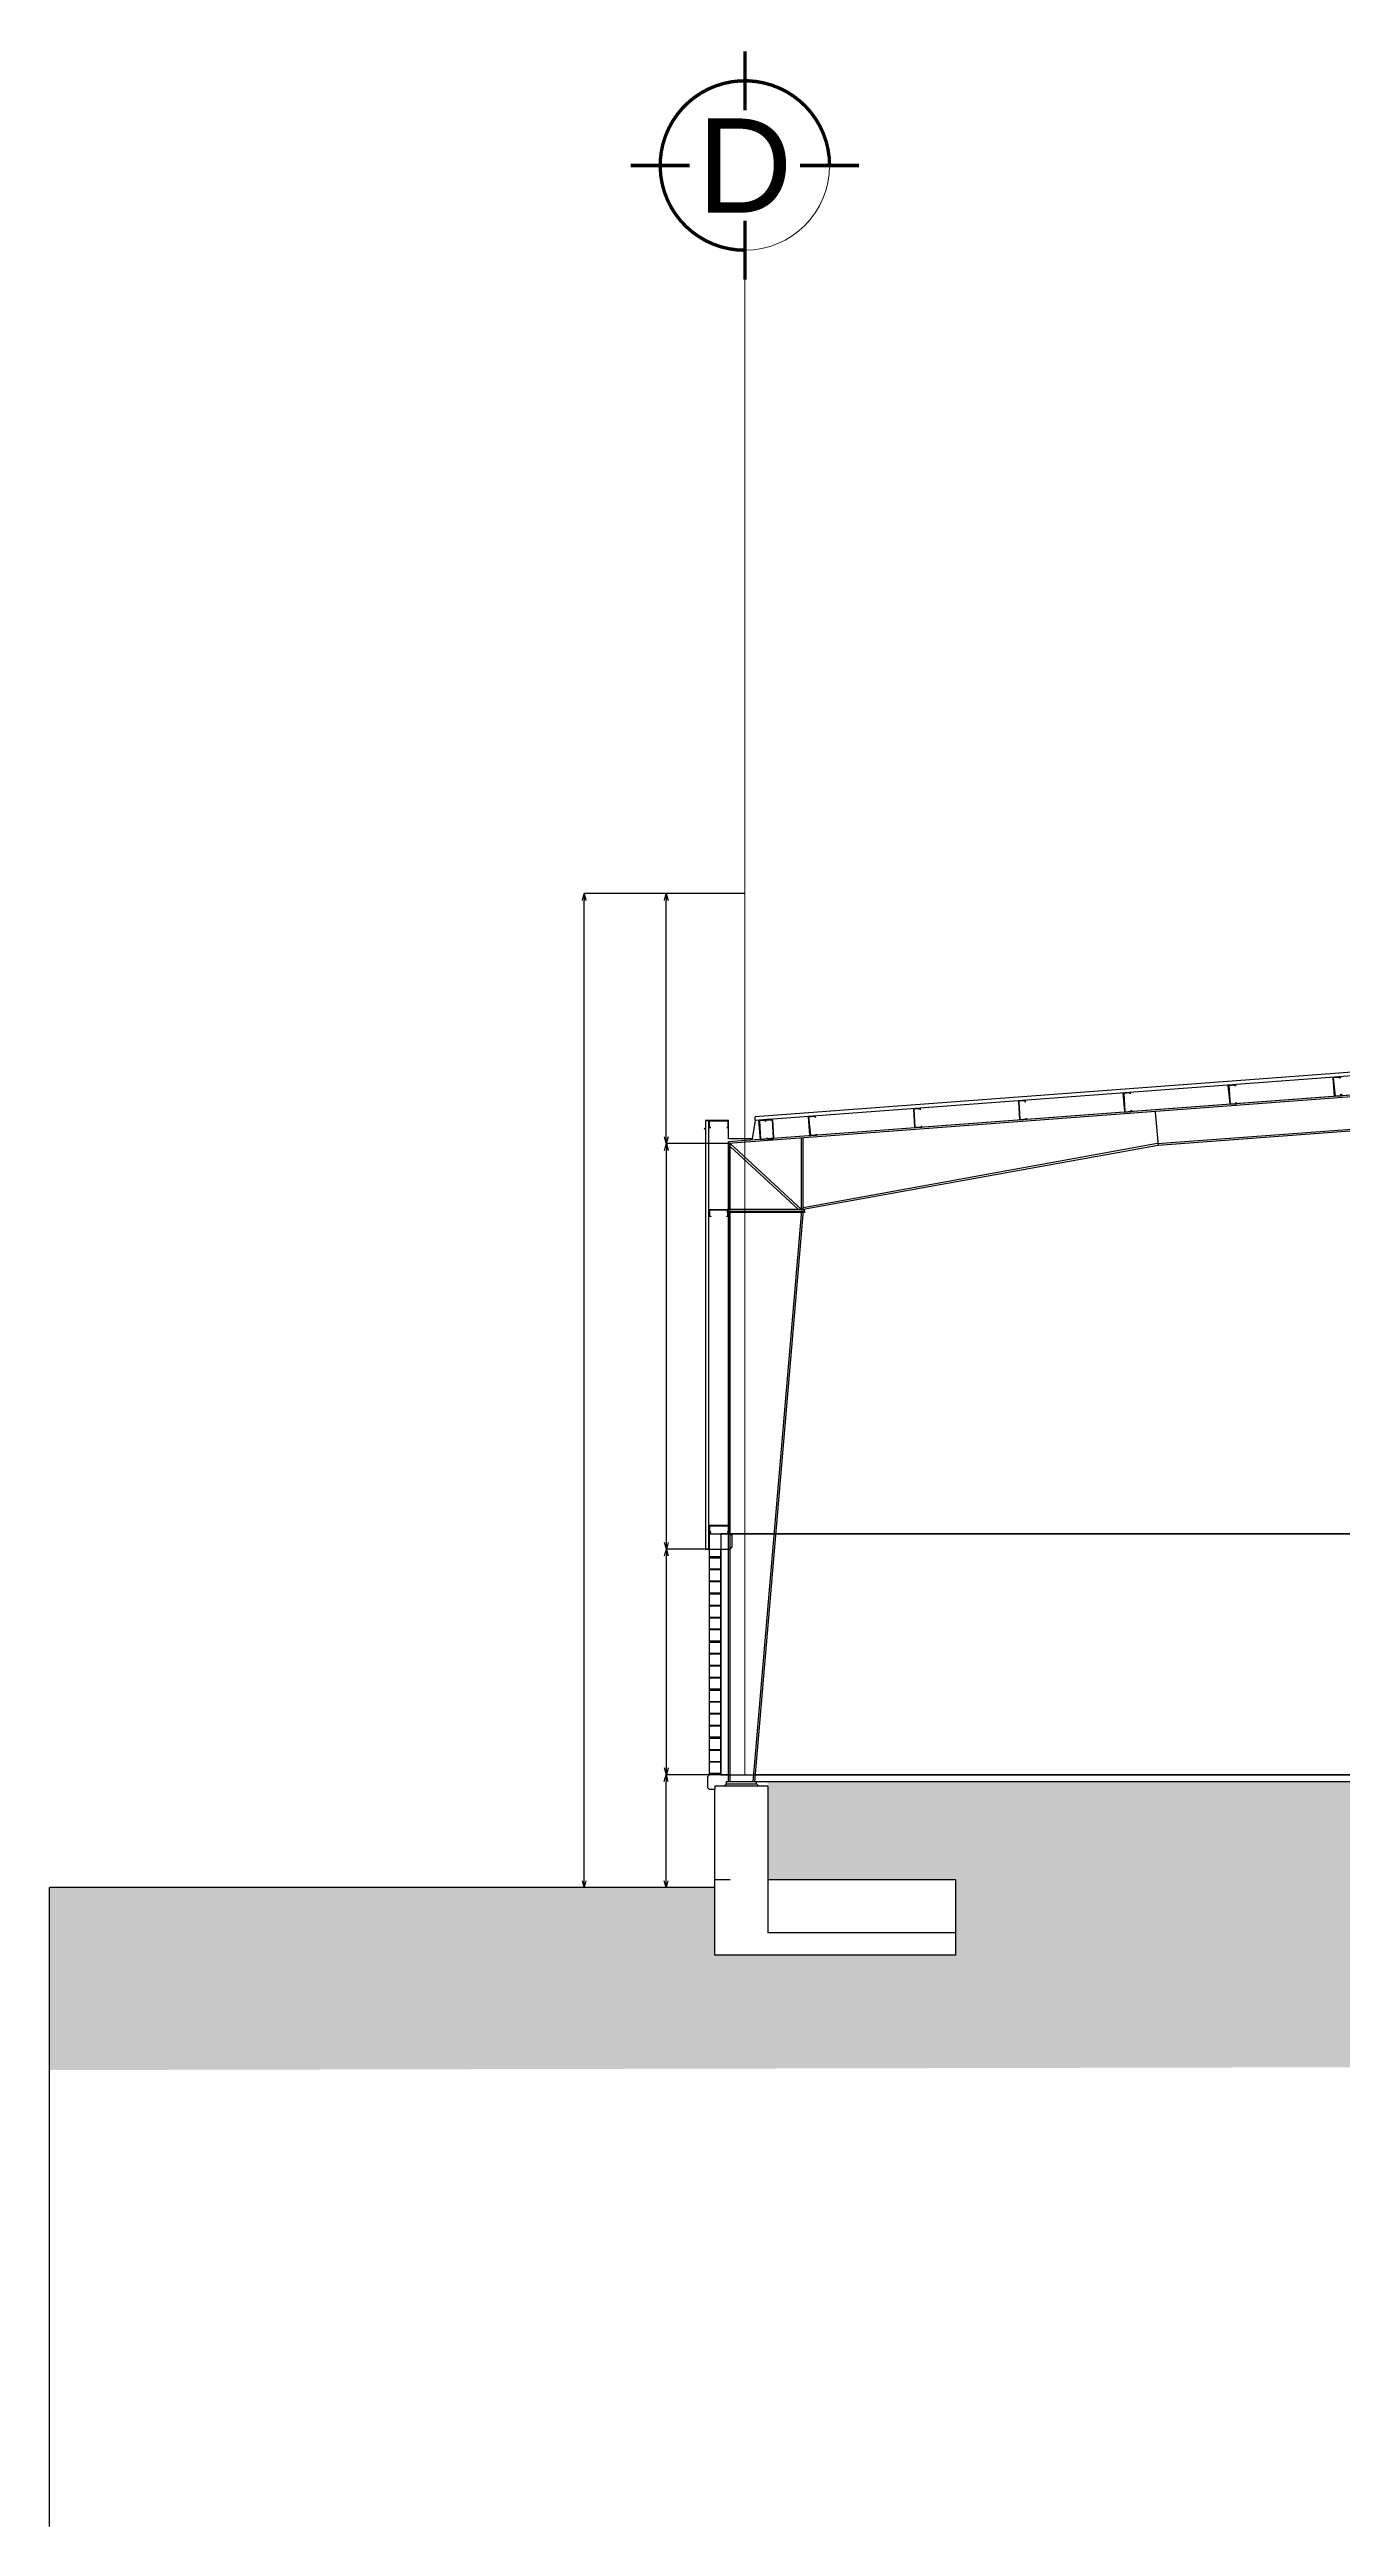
# Model space of a CAD drawing. Header units: metres. Extents: x -108 to 1267, y -15 to 572.
# Drawn here: x -107.88 to -90.67, y 33.39 to 66.35 of the extents above; entities that cross this region are included whole.
import ezdxf
from ezdxf.enums import TextEntityAlignment as Align

# ---------------------------------------------------------------- set-up
doc = ezdxf.new("R2010")
doc.units = ezdxf.units.M
doc.linetypes.add('CENTRO', pattern=[50.8, 31.75, -6.35, 6.35, -6.35])
doc.layers.get('Defpoints').update_dxf_attribs({"lineweight": 0})
for name, color, linetype in [('1- 09', 2, 'Continuous'), ('1- 1', 1, 'Continuous'), ('1- 2', 223, 'Continuous'), ('1- 3', 3, 'Continuous')]:
    doc.layers.add(name, color=color, linetype=linetype)
for name, color, linetype, lineweight in [('2', 223, 'Continuous', 5), ('3', 3, 'Continuous', 0), ('Ejes', 210, 'CENTRO', 0), ('hatch', 9, 'Continuous', 0), ('MARCO', 254, 'Continuous', 0)]:
    doc.layers.add(name, color=color, linetype=linetype, lineweight=lineweight)
doc.styles.add('ALA', font='arial.ttf')
doc.styles.get("Standard").update_dxf_attribs({"font": 'cour.ttf', "height": 0.1})
doc.dimstyles.new('ISO-25 (Metros)', dxfattribs={"dimscale": 0.001, "dimtxt": 0.2, "dimasz": 90, "dimexe": 1.25, "dimexo": 0.625, "dimtad": 1, "dimtoh": 1, "dimdsep": 46, "dimtxsty": 'Standard', "dimblk": 'OPEN30', "dimcen": 2.5, "dimclrd": 220, "dimclre": 220, "dimclrt": 220, "dimadec": 0, "dimazin": 0, "dimtfac": 1, "dimtmove": 1, "dimatfit": 3, "dimfxl": 1, "dimarcsym": 0})

# ---------------------------------------------------------------- blocks, each defined once
blk = doc.blocks.new('ejeh')
at = {"layer": 'Ejes', "const_width": 0.02}
for points in [[(0, 1.348), (0, 1)], [(-0.326, 0.674), (-0.674, 0.674)], [(0.326, 0.674), (0.674, 0.674)], [(0, 0), (0, 0.348)]]:
    blk.add_lwpolyline(points, dxfattribs=at)
blk.add_lwpolyline([(0, 0.174, -2.414214), (0.5, 0.674, 1)], format="xyb", dxfattribs=at)
at = {"layer": 'Ejes'}
blk.add_circle((0, 0.674), 0.5, dxfattribs=at)
blk.add_attdef('X', text='', height=0.556, dxfattribs=at).set_placement((0, 0.674), align=Align.MIDDLE_CENTER)
blk = doc.blocks.new('_Open30')
at = {"color": 0, "linetype": 'ByBlock', "lineweight": -2}
for p, q in [((-1, 0.27), (0, 0)), ((0, 0), (-1, -0.27)), ((0, 0), (-1, 0))]:
    blk.add_line(p, q, dxfattribs=at)
blk = doc.blocks.new('*D90')
at = {"color": 220, "lineweight": -2, "transparency": 16777216}
for p, q in [((-99.092, 46.396), (-99.666, 46.396)), ((-99.665, 43.485), (-99.665, 46.306)), ((-99.092, 43.395), (-99.666, 43.395))]:
    blk.add_line(p, q, dxfattribs=at)
at = {"layer": 'Defpoints', "color": 0, "transparency": 16777216}
for p in [(-99.665, 46.396), (-99.091, 46.396), (-99.091, 43.395)]:
    blk.add_point(p, dxfattribs=at)
at = {"color": 220, "lineweight": -2, "transparency": 16777216, "xscale": 0.09, "yscale": 0.09, "zscale": 0.09}
for p, rotation in [((-99.665, 46.396), 90), ((-99.665, 43.395), 270)]:
    blk.add_blockref('_Open30', p, dxfattribs=dict(at, rotation=rotation))
at = {"color": 220, "transparency": 16777216, "insert": (-99.665, 44.896), "char_height": 0.0002, "attachment_point": 5, "rotation": 90}
blk.add_mtext('3 m', dxfattribs=at)
blk = doc.blocks.new('*D91')
at = {"color": 220, "lineweight": -2, "transparency": 16777216}
for p, q in [((-98.839, 51.791), (-99.667, 51.791)), ((-99.666, 46.486), (-99.666, 51.701)), ((-99.147, 46.396), (-99.667, 46.396))]:
    blk.add_line(p, q, dxfattribs=at)
at = {"layer": 'Defpoints', "color": 0, "transparency": 16777216}
for p in [(-99.666, 51.791), (-98.839, 51.791), (-99.147, 46.396)]:
    blk.add_point(p, dxfattribs=at)
at = {"color": 220, "lineweight": -2, "transparency": 16777216, "xscale": 0.09, "yscale": 0.09, "zscale": 0.09}
for p, rotation in [((-99.666, 51.791), 90), ((-99.666, 46.396), 270)]:
    blk.add_blockref('_Open30', p, dxfattribs=dict(at, rotation=rotation))
at = {"color": 220, "transparency": 16777216, "insert": (-99.667, 49.094), "char_height": 0.0002, "attachment_point": 5, "rotation": 90}
blk.add_mtext('5.39 m', dxfattribs=at)
blk = doc.blocks.new('*D88')
at = {"color": 220, "lineweight": -2, "transparency": 16777216}
for p, q in [((-98.621, 55.117), (-99.669, 55.117)), ((-99.667, 51.881), (-99.667, 55.027)), ((-99.667, 51.791), (-99.666, 51.791))]:
    blk.add_line(p, q, dxfattribs=at)
at = {"layer": 'Defpoints', "color": 0, "transparency": 16777216}
for p in [(-99.667, 55.117), (-98.621, 55.117), (-99.667, 51.791)]:
    blk.add_point(p, dxfattribs=at)
at = {"color": 220, "lineweight": -2, "transparency": 16777216, "xscale": 0.09, "yscale": 0.09, "zscale": 0.09}
for p, rotation in [((-99.667, 55.117), 90), ((-99.667, 51.791), 270)]:
    blk.add_blockref('_Open30', p, dxfattribs=dict(at, rotation=rotation))
at = {"color": 220, "transparency": 16777216, "insert": (-99.668, 53.454), "char_height": 0.0002, "attachment_point": 5, "rotation": 90}
blk.add_mtext('3.33 m', dxfattribs=at)
blk = doc.blocks.new('*D89')
at = {"color": 220, "lineweight": -2, "transparency": 16777216}
for p, q in [((-99.668, 55.117), (-100.761, 55.117)), ((-100.76, 41.985), (-100.76, 55.027)), ((-99.667, 41.895), (-100.761, 41.895))]:
    blk.add_line(p, q, dxfattribs=at)
at = {"layer": 'Defpoints', "color": 0, "transparency": 16777216}
for p in [(-100.76, 55.117), (-99.667, 55.117), (-99.666, 41.895)]:
    blk.add_point(p, dxfattribs=at)
at = {"color": 220, "lineweight": -2, "transparency": 16777216, "xscale": 0.09, "yscale": 0.09, "zscale": 0.09}
for p, rotation in [((-100.76, 55.117), 90), ((-100.76, 41.895), 270)]:
    blk.add_blockref('_Open30', p, dxfattribs=dict(at, rotation=rotation))
at = {"color": 220, "transparency": 16777216, "insert": (-100.761, 48.506), "char_height": 0.0002, "attachment_point": 5, "rotation": 90}
blk.add_mtext('13.22 m', dxfattribs=at)
blk = doc.blocks.new('*D92')
at = {"color": 220, "lineweight": -2, "transparency": 16777216}
for p, q in [((-99.092, 43.395), (-99.671, 43.395)), ((-99.669, 41.985), (-99.669, 43.305)), ((-99.667, 41.895), (-99.671, 41.895))]:
    blk.add_line(p, q, dxfattribs=at)
at = {"layer": 'Defpoints', "color": 0, "transparency": 16777216}
for p in [(-99.669, 43.395), (-99.091, 43.395), (-99.666, 41.895)]:
    blk.add_point(p, dxfattribs=at)
at = {"color": 220, "lineweight": -2, "transparency": 16777216, "xscale": 0.09, "yscale": 0.09, "zscale": 0.09}
for p, rotation in [((-99.669, 43.395), 90), ((-99.669, 41.895), 270)]:
    blk.add_blockref('_Open30', p, dxfattribs=dict(at, rotation=rotation))
at = {"color": 220, "transparency": 16777216, "insert": (-99.67, 42.645), "char_height": 0.0002, "attachment_point": 5, "rotation": 90}
blk.add_mtext('1.5 m', dxfattribs=at)

msp = doc.modelspace()

# ---------------------------------------------------------------- hatches: boundary and pattern name
at = {"transparency": 33554687}
h = msp.add_hatch(dxfattribs=at)
h.set_pattern_fill('AR-CONC', color=32, scale=0.005, angle=45)
h.set_pattern_definition([(95, (-958.60415, -757.5745), (0.70047325, 0.5877669), [0.09525, -1.04775]), (40, (-958.6042, -757.5745), (-0.8000923, 0.55088364), [0.0762, -0.8382029]), (145.451445, (-958.5458, -757.5255), (-0.099619, 1.1386505), [0.08095004, -0.8904512]), (91.1842, (-958.7838, -757.3949), (1.1070512, 0.8097671), [0.142875, -1.571625]), (141.63556, (-958.6915, -757.3274), (-0.0354331, 1.7141338), [0.1214251, -1.335678]), (36.18415, (-958.7838, -757.3949), (-0.0354331, 1.7141338), [0.1142998, -1.2572987]), (66, (-958.64905, -757.35), (0.8975999, 0.17447575), [0.09525, -1.04775]), (11, (-958.6491, -757.35), (-0.4326996, 0.869706), [0.0762, -0.8382]), (116.451445, (-958.57425, -757.33546), (0.46490026, 1.0441817), [0.08095004, -0.8904497]), (82.5, (-958.60415, -757.5745), (-0.288027345, 0.30986707), [0, -0.82804, 0, -0.8509, 0, -0.841375]), (52.5, (-958.60415, -757.5745), (-0.11794864, 0.590435), [0, -0.48514, 0, -0.80899, 0, -0.320675]), (12.5, (-958.8044, -757.77476), (0.499639315, 0.45913098), [0, -0.3175, 0, -0.9906, 0, -1.31445]), (2.5, (-958.8942, -757.86456), (0.43381952, 0.61361196), [0, -0.41275, 0, -0.65786, 0, -0.93345])])
edge = h.paths.add_edge_path()
edge.add_spline(control_points=[(-41.706, 43.276), (-41.706, 43.276), (-41.658, 43.174), (-41.658, 43.174), (-41.658, 43.174), (-41.635, 43.087), (-41.635, 43.087)], knot_values=[10.00002, 10.00002, 10.00002, 10.00002, 11.00002, 11.00002, 11.00002, 12, 12, 12, 12], degree=3, periodic=0)
edge.add_line((-41.616, 43.082), (-41.634, 43.064))
edge.add_spline(control_points=[(-41.635, 43.087), (-41.618, 43.018), (-41.631, 42.907), (-41.656, 42.781)], knot_values=[9.647402, 9.647402, 9.647402, 9.647402, 10, 10, 10, 10], degree=3, periodic=0)
edge.add_spline(control_points=[(-41.656, 42.781), (-41.703, 42.549), (-41.794, 42.267), (-41.824, 42.099)], knot_values=[9, 9, 9, 9, 9.647402, 9.647402, 9.647402, 9.647402], degree=3, periodic=0)
edge.add_spline(control_points=[(-41.824, 42.099), (-41.824, 42.099), (-41.824, 42.093), (-41.824, 42.084)], knot_values=[8.647116, 8.647116, 8.647116, 8.647116, 9, 9, 9, 9], degree=3, periodic=0)
edge.add_spline(control_points=[(-41.824, 42.044), (-41.824, 42.044), (-41.816, 42.02), (-41.816, 42.02)], knot_values=[7.00001, 7.00001, 7.00001, 7.00001, 7.99999, 7.99999, 7.99999, 7.99999], degree=3, periodic=0)
edge.add_spline(control_points=[(-41.816, 42.02), (-41.804, 41.925), (-41.813, 41.827), (-41.872, 41.744)], knot_values=[6, 6, 6, 6, 7, 7, 7, 7], degree=3, periodic=0)
edge.add_line((-41.818, 41.821), (-41.855, 41.784))
edge.add_spline(control_points=[(-41.816, 42.02), (-41.804, 41.925), (-41.813, 41.827), (-41.872, 41.744)], knot_values=[6, 6, 6, 6, 7, 7, 7, 7], degree=3, periodic=0)
edge.add_spline(control_points=[(-41.872, 41.744), (-41.872, 41.744), (-41.895, 41.705), (-41.895, 41.705), (-41.895, 41.705), (-41.895, 41.705), (-41.895, 41.705)], knot_values=[4.99999, 4.99999, 4.99999, 4.99999, 5.99999, 5.99999, 5.99999, 6, 6, 6, 6], degree=3, periodic=0)
edge.add_spline(control_points=[(-41.895, 41.705), (-41.895, 41.705), (-41.911, 41.665), (-41.911, 41.665)], knot_values=[4.00001, 4.00001, 4.00001, 4.00001, 4.99999, 4.99999, 4.99999, 4.99999], degree=3, periodic=0)
edge.add_spline(control_points=[(-41.911, 41.665), (-42.002, 41.522), (-41.979, 41.433), (-42.037, 41.286)], knot_values=[3, 3, 3, 3, 4, 4, 4, 4], degree=3, periodic=0)
edge.add_line((-42.013, 41.358), (-42.018, 41.353))
edge.add_spline(control_points=[(-41.911, 41.665), (-42.002, 41.522), (-41.979, 41.433), (-42.037, 41.286)], knot_values=[3, 3, 3, 3, 4, 4, 4, 4], degree=3, periodic=0)
edge.add_spline(control_points=[(-42.061, 41.207), (-42.061, 41.207), (-42.101, 41.104), (-42.101, 41.104)], knot_values=[1.00001, 1.00001, 1.00001, 1.00001, 1.99999, 1.99999, 1.99999, 1.99999], degree=3, periodic=0)
edge.add_spline(control_points=[(-42.101, 41.104), (-42.101, 41.104), (-42.156, 40.978), (-42.156, 40.978)], knot_values=[0.00001, 0.00001, 0.00001, 0.00001, 0.99999, 0.99999, 0.99999, 0.99999], degree=3, periodic=0)
edge.add_line((-42.18, 40.923), (-45.331, 40.923))
edge.add_line((-45.331, 40.923), (-45.331, 40.996))
edge.add_spline(control_points=[(-45.379, 41.104), (-45.379, 41.104), (-45.323, 40.978), (-45.323, 40.978)], knot_values=[0, 0, 0, 0, 0.99999, 0.99999, 0.99999, 0.99999], degree=3, periodic=0)
edge.add_spline(control_points=[(-45.442, 41.286), (-45.442, 41.286), (-45.418, 41.207), (-45.418, 41.207), (-45.418, 41.207), (-45.418, 41.207), (-45.418, 41.207)], knot_values=[1.99999, 1.99999, 1.99999, 1.99999, 2.99999, 2.99999, 2.99999, 3, 3, 3, 3], degree=3, periodic=0)
edge.add_spline(control_points=[(-45.442, 41.286), (-45.497, 41.415), (-45.479, 41.483), (-45.517, 41.574)], knot_values=[3, 3, 3, 3, 3.769896, 3.769896, 3.769896, 3.769896], degree=3, periodic=0)
edge.add_spline(control_points=[(-45.517, 41.574), (-45.528, 41.602), (-45.544, 41.631), (-45.568, 41.665)], knot_values=[3.769896, 3.769896, 3.769896, 3.769896, 4, 4, 4, 4], degree=3, periodic=0)
edge.add_line((-45.615, 41.737), (-45.608, 41.744))
edge.add_spline(control_points=[(-45.608, 41.744), (-45.662, 41.834), (-45.686, 41.919), (-45.655, 42.021)], knot_values=[6.000083, 6.000083, 6.000083, 6.000083, 7, 7, 7, 7], degree=3, periodic=0)
edge.add_line((-45.684, 41.928), (-45.659, 41.954))
edge.add_spline(control_points=[(-45.608, 41.744), (-45.662, 41.834), (-45.686, 41.919), (-45.655, 42.021)], knot_values=[6.000083, 6.000083, 6.000083, 6.000083, 7, 7, 7, 7], degree=3, periodic=0)
edge.add_spline(control_points=[(-45.655, 42.021), (-45.655, 42.021), (-45.655, 42.099), (-45.655, 42.099)], knot_values=[7.00001, 7.00001, 7.00001, 7.00001, 8, 8, 8, 8], degree=3, periodic=0)
edge.add_spline(control_points=[(-45.655, 42.099), (-45.66, 42.131), (-45.668, 42.167), (-45.677, 42.204)], knot_values=[8, 8, 8, 8, 8.118448, 8.118448, 8.118448, 8.118448], degree=3, periodic=0)
edge.add_spline(control_points=[(-45.677, 42.204), (-45.692, 42.27), (-45.711, 42.343), (-45.731, 42.418)], knot_values=[8.118448, 8.118448, 8.118448, 8.118448, 8.322749, 8.322749, 8.322749, 8.322749], degree=3, periodic=0)
edge.add_spline(control_points=[(-45.731, 42.418), (-45.77, 42.561), (-45.811, 42.714), (-45.834, 42.844)], knot_values=[8.322749, 8.322749, 8.322749, 8.322749, 8.708973, 8.708973, 8.708973, 8.708973], degree=3, periodic=0)
edge.add_spline(control_points=[(-45.845, 43.087), (-45.858, 43.028), (-45.852, 42.943), (-45.834, 42.844)], knot_values=[8.708973, 8.708973, 8.708973, 8.708973, 9, 9, 9, 9], degree=3, periodic=0)
edge.add_spline(control_points=[(-45.774, 43.276), (-45.774, 43.276), (-45.821, 43.174), (-45.821, 43.174), (-45.821, 43.174), (-45.845, 43.087), (-45.845, 43.087)], knot_values=[9.00002, 9.00002, 9.00002, 9.00002, 10.00002, 10.00002, 10.00002, 11, 11, 11, 11], degree=3, periodic=0)
edge.add_line((-45.763, 43.3), (-98.317, 43.3))
edge.add_line((-98.317, 43.3), (-98.317, 41.997))
edge.add_line((-98.317, 41.997), (-95.813, 41.997))
edge.add_line((-95.813, 41.997), (-95.813, 40.994))
edge.add_line((-95.813, 40.994), (-99.02, 40.994))
edge.add_line((-99.02, 40.994), (-99.02, 41.895))
edge.add_line((-99.02, 41.895), (-107.876, 41.895))
edge.add_line((-107.876, 41.895), (-107.876, 39.466))
edge.add_line((-107.876, 39.466), (-3.399, 39.695))
edge.add_line((-3.399, 39.695), (-3.399, 41.795))
edge.add_line((-3.399, 41.795), (-8.475, 41.795))
edge.add_line((-8.475, 41.795), (-8.475, 41.495))
edge.add_line((-8.475, 41.495), (-8.475, 41.195))
edge.add_line((-8.475, 41.195), (-8.475, 40.945))
edge.add_line((-8.475, 40.945), (-18.475, 40.945))
edge.add_line((-18.475, 40.945), (-18.475, 41.495))
edge.add_line((-18.475, 41.495), (-18.475, 41.895))
edge.add_line((-18.475, 41.895), (-18.475, 42.295))
edge.add_line((-18.475, 42.295), (-18.475, 43.3))
edge.add_line((-18.475, 43.3), (-19.178, 43.3))
edge.add_line((-19.178, 43.3), (-41.666, 43.3))
edge.add_line((-41.666, 43.3), (-41.701, 43.266))
edge = h.paths.add_edge_path(flags=16)
edge.add_spline(control_points=[(-71.832, 42.02), (-71.818, 41.879), (-71.812, 41.88), (-71.887, 41.744)], knot_values=[6, 6, 6, 6, 7, 7, 7, 7], degree=3, periodic=0)
edge.add_line((-71.868, 41.787), (-71.824, 41.831))
edge = h.paths.add_edge_path(flags=16)
edge.add_spline(control_points=[(-75.395, 41.104), (-75.395, 41.104), (-75.339, 40.978), (-75.339, 40.978)], knot_values=[0, 0, 0, 0, 0.99999, 0.99999, 0.99999, 0.99999], degree=3, periodic=0)
edge.add_line((-75.339, 40.978), (-75.347, 40.978))
edge.add_line((-75.347, 40.978), (-75.347, 40.962))
edge.add_line((-75.347, 40.962), (-75.339, 40.962))
edge.add_line((-75.339, 40.962), (-75.334, 40.967))
h.paths.add_polyline_path([(-75.008, 40.994), (-75.008, 41.033), (-75.047, 40.994)], flags=17)
h.paths.add_polyline_path([(-73.404, 43.245), (-74.06, 43.245), (-74.06, 43.245), (-74.107, 43.199), (-74.107, 41.294), (-74.747, 41.294), (-74.107, 41.934), (-74.107, 43.261), (-74.123, 43.245), (-74.06, 43.245), (-74.028, 43.276), (-74.028, 43.3), (-73.475, 43.3), (-73.36, 43.21), (-73.404, 43.166)], flags=16)

# ---------------------------------------------------------------- linework, layer by layer
at = {"color": 251, "true_color": 0x636466, "transparency": 33554687}
for p in [(-107.876, 33.395), (-99.02, 41.895)]:
    msp.add_line(p, (-107.876, 41.895), dxfattribs=at)
at = {"layer": '1- 09', "lineweight": 25, "transparency": 33554687}
for points in [[(-93.128, 51.791), (-78.696, 52.858)], [(-78.696, 52.842), (-93.12, 51.768)], [(-93.159, 52.21), (-93.12, 51.768)], [(-98.815, 51.791), (-97.867, 50.915)], [(-98.815, 51.752), (-97.906, 50.915)], [(-97.867, 50.915), (-97.867, 51.863)], [(-97.843, 50.915), (-97.843, 51.863)], [(-93.128, 51.791), (-97.843, 50.938)], [(-93.12, 51.768), (-97.843, 50.915)], [(-97.827, 50.891), (-97.827, 50.915), (-98.854, 50.915), (-98.854, 50.891), (-97.827, 50.891)], [(-97.827, 50.891), (-97.827, 50.875), (-98.854, 50.875), (-98.854, 50.891), (-97.827, 50.891)], [(-97.867, 50.899), (-98.515, 43.3)], [(-97.843, 50.899), (-98.491, 43.3)], [(-97.827, 50.915), (-97.827, 50.915)], [(-97.827, 50.875), (-97.827, 50.875)]]:
    msp.add_lwpolyline(points, dxfattribs=at)
at = {"layer": '1- 1', "lineweight": 25, "transparency": 33554687}
for points in [[(-58.744, 55.117), (-98.483, 52.147)], [(-58.744, 55.069), (-98.483, 52.099), (-98.483, 52.147)], [(-58.744, 54.817), (-98.839, 51.815)], [(-58.744, 54.793), (-98.839, 51.791)], [(-99.147, 52.099), (-99.147, 46.396), (-99.099, 46.396)], [(-99.147, 52.099), (-99.099, 52.099)], [(-99.099, 46.396), (-99.099, 52.099)], [(-98.839, 50.915), (-98.839, 51.815)], [(-98.815, 50.915), (-98.815, 51.791)], [(-98.838, 43.3), (-98.838, 50.899)], [(-98.815, 43.3), (-98.815, 50.899)], [(-98.854, 46.618), (-98.846, 46.618), (-98.838, 46.626), (-98.838, 46.705), (-98.846, 46.712), (-99.091, 46.712), (-99.091, 46.618), (-99.075, 46.618), (-99.075, 46.626), (-99.091, 46.626), (-99.091, 46.705), (-98.846, 46.705)], [(-99.091, 43.395), (-99.091, 46.602)], [(-99.091, 46.602), (-98.815, 46.602), (-98.791, 46.578)], [(-98.846, 46.626), (-98.854, 46.626), (-98.854, 46.618)], [(-98.838, 46.705), (-98.838, 46.626)], [(-98.791, 46.428), (-98.791, 46.578)], [(-99.091, 46.396), (-98.815, 46.396), (-98.791, 46.428)], [(-98.941, 46.294), (-99.091, 46.294)], [(-98.941, 46.278), (-99.091, 46.278)], [(-98.941, 43.395), (-98.941, 46.396)], [(-98.941, 46.128), (-99.091, 46.128)], [(-98.941, 46.12), (-99.091, 46.12)], [(-98.941, 45.97), (-99.091, 45.97)], [(-98.941, 45.962), (-99.091, 45.962)], [(-98.941, 45.812), (-99.091, 45.812)], [(-98.941, 45.796), (-99.091, 45.796)], [(-98.941, 45.646), (-99.091, 45.646)], [(-98.941, 45.638), (-99.091, 45.638)], [(-98.941, 45.488), (-99.091, 45.488)], [(-98.941, 45.48), (-99.091, 45.48)], [(-98.941, 45.33), (-99.091, 45.33)], [(-98.941, 45.322), (-99.091, 45.322)], [(-98.941, 45.172), (-99.091, 45.172)], [(-98.941, 45.156), (-99.091, 45.156)], [(-98.941, 45.006), (-99.091, 45.006)], [(-98.941, 44.998), (-99.091, 44.998)], [(-98.941, 44.848), (-99.091, 44.848)], [(-98.941, 44.84), (-99.091, 44.84)], [(-98.941, 44.69), (-99.091, 44.69)], [(-98.941, 44.682), (-99.091, 44.682)], [(-98.941, 44.532), (-99.091, 44.532)], [(-98.941, 44.517), (-99.091, 44.517)], [(-98.941, 44.366), (-99.091, 44.366)], [(-98.941, 44.359), (-99.091, 44.359)], [(-98.941, 44.208), (-99.091, 44.208)], [(-98.941, 44.201), (-99.091, 44.201)], [(-98.941, 44.051), (-99.091, 44.051)], [(-98.941, 44.043), (-99.091, 44.043)], [(-98.941, 43.893), (-99.091, 43.893)], [(-98.941, 43.877), (-99.091, 43.877)], [(-98.941, 43.727), (-99.091, 43.727)], [(-98.941, 43.719), (-99.091, 43.719)], [(-98.941, 43.569), (-99.091, 43.569)], [(-98.941, 43.561), (-99.091, 43.561)], [(-99.115, 43.371), (-99.091, 43.395)], [(-98.941, 43.411), (-99.091, 43.411)], [(-98.815, 43.395), (-99.091, 43.395)]]:
    msp.add_lwpolyline(points, dxfattribs=at)
at = {"layer": '1- 2', "lineweight": 25, "transparency": 33554687}
for points in [[(-93.562, 52.21), (-93.562, 52.218), (-93.586, 52.463)], [(-93.578, 52.463), (-93.586, 52.463)], [(-93.578, 52.463), (-93.499, 52.471)], [(-93.499, 52.471), (-93.578, 52.463), (-93.562, 52.218)], [(-93.491, 52.463), (-93.491, 52.471), (-93.499, 52.471)], [(-93.491, 52.463), (-93.491, 52.455), (-93.499, 52.463)], [(-92.188, 52.566), (-92.188, 52.573)], [(-92.164, 52.313), (-92.164, 52.321), (-92.188, 52.566), (-92.18, 52.566)], [(-92.18, 52.566), (-92.101, 52.573), (-92.093, 52.573)], [(-92.093, 52.573), (-92.093, 52.558), (-92.101, 52.558), (-92.101, 52.573), (-92.18, 52.566), (-92.164, 52.321), (-92.085, 52.321)], [(-92.101, 52.573), (-92.101, 52.581)], [(-90.774, 52.423), (-90.79, 52.668), (-90.782, 52.676)], [(-90.79, 52.668), (-90.79, 52.676)], [(-90.79, 52.668), (-90.766, 52.423), (-90.687, 52.431), (-90.687, 52.447), (-90.679, 52.447)], [(-90.782, 52.676), (-90.703, 52.676), (-90.695, 52.66), (-90.703, 52.66), (-90.703, 52.676), (-90.782, 52.668)], [(-90.687, 52.423), (-90.774, 52.423)], [(-90.766, 52.423), (-90.766, 52.431)], [(-90.679, 52.447), (-90.679, 52.431), (-90.687, 52.423)], [(-90.679, 52.431), (-90.679, 52.439)], [(-98.862, 52.005), (-98.838, 52.005), (-98.838, 52.084), (-98.846, 52.092), (-99.091, 52.092), (-99.099, 52.084), (-99.099, 52.005), (-99.075, 52.005), (-99.091, 52.005), (-99.091, 52.084)], [(-99.091, 52.092), (-98.846, 52.092)], [(-98.846, 52.084), (-98.846, 52.005), (-98.862, 52.005)], [(-98.428, 52.099), (-98.436, 52.092)], [(-98.333, 51.855), (-98.412, 51.847), (-98.436, 52.092)], [(-98.428, 52.099), (-98.349, 52.107), (-98.341, 52.099)], [(-98.341, 52.099), (-98.341, 52.084), (-98.349, 52.099), (-98.428, 52.099)], [(-98.428, 52.092), (-98.412, 51.847), (-98.333, 51.855)], [(-98.349, 52.107), (-98.349, 52.115)], [(-98.325, 51.87), (-98.325, 51.855), (-98.238, 51.855), (-98.238, 51.862), (-98.254, 52.107), (-98.262, 52.115), (-98.341, 52.107), (-98.341, 52.084), (-98.341, 52.099)], [(-98.341, 52.107), (-98.262, 52.107)], [(-98.254, 52.107), (-98.238, 51.862), (-98.317, 51.855)], [(-97.772, 52.147), (-97.749, 51.902), (-97.67, 51.902)], [(-96.358, 52.005), (-96.374, 52.25), (-96.374, 52.257)], [(-96.374, 52.25), (-96.374, 52.257), (-96.295, 52.257)], [(-96.295, 52.257), (-96.374, 52.25), (-96.358, 52.005)], [(-96.287, 52.257), (-96.295, 52.257)], [(-94.976, 52.36), (-94.897, 52.368)], [(-94.976, 52.36), (-94.976, 52.352)], [(-94.897, 52.36), (-94.976, 52.36)], [(-94.96, 52.107), (-94.976, 52.352)], [(-94.976, 52.352), (-94.96, 52.107)], [(-94.96, 52.107), (-94.952, 52.107)], [(-94.873, 52.131), (-94.873, 52.115), (-94.952, 52.107)], [(-94.952, 52.107), (-94.873, 52.115), (-94.873, 52.131)], [(-94.889, 52.36), (-94.889, 52.368), (-94.897, 52.368)], [(-93.475, 52.234), (-93.475, 52.218), (-93.562, 52.21), (-93.562, 52.218)], [(-93.562, 52.21), (-93.475, 52.218)], [(-93.483, 52.218), (-93.483, 52.226)], [(-93.475, 52.218), (-93.475, 52.234)], [(-92.085, 52.321), (-92.164, 52.313), (-92.164, 52.321)], [(-92.085, 52.329), (-92.085, 52.336)], [(-92.085, 52.321), (-92.077, 52.321), (-92.077, 52.329)], [(-92.077, 52.336), (-92.077, 52.329)], [(-92.077, 52.329), (-92.077, 52.336)], [(-98.325, 51.855), (-98.325, 51.87)], [(-98.325, 51.855), (-98.325, 51.862)], [(-97.756, 51.902), (-97.756, 51.894), (-97.749, 51.894)], [(-97.67, 51.902), (-97.749, 51.894)], [(-97.67, 51.918), (-97.662, 51.91)], [(-97.67, 51.91), (-97.67, 51.918)], [(-97.67, 51.902), (-97.662, 51.91)], [(-96.358, 52.005), (-96.35, 52.005)], [(-96.35, 52.005), (-96.271, 52.013), (-96.271, 52.028)], [(-96.271, 52.005), (-96.35, 52.005)], [(-96.271, 52.028), (-96.271, 52.005)], [(-96.271, 52.013), (-96.271, 52.02)], [(-99.091, 50.915), (-99.091, 50.907), (-99.099, 50.907)], [(-99.099, 50.828), (-99.099, 50.907)], [(-99.099, 50.828), (-99.091, 50.828), (-99.091, 50.82)], [(-99.091, 50.915), (-98.846, 50.915)], [(-98.846, 50.82), (-98.862, 50.82), (-98.862, 50.828), (-98.846, 50.828), (-98.846, 50.907), (-99.091, 50.907), (-99.091, 50.828), (-99.075, 50.828), (-99.075, 50.82)], [(-99.075, 50.82), (-99.091, 50.82)], [(-98.839, 50.907), (-98.846, 50.907), (-98.846, 50.915)], [(-98.846, 50.82), (-98.846, 50.828), (-98.839, 50.828)], [(-98.839, 50.907), (-98.839, 50.828)], [(-72.346, 43.395), (-98.483, 43.395)], [(-19.028, 43.3), (-98.483, 43.3)]]:
    msp.add_lwpolyline(points, dxfattribs=at)
for points, knots in [([(-97.756, 51.902), (-97.756, 51.902), (-97.772, 52.147), (-97.772, 52.147), (-97.772, 52.147), (-97.685, 52.155), (-97.685, 52.155), (-97.685, 52.155), (-97.685, 52.139), (-97.685, 52.139), (-97.685, 52.139), (-97.685, 52.155), (-97.685, 52.155), (-97.685, 52.155), (-97.764, 52.147), (-97.764, 52.147)], [0, 0, 0, 0, 1, 1, 1, 2, 2, 2, 3, 3, 3, 4, 4, 4, 5, 5, 5, 5]), ([(-96.287, 52.257), (-96.287, 52.257), (-96.287, 52.242), (-96.287, 52.242), (-96.287, 52.242), (-96.287, 52.257), (-96.287, 52.257)], [0, 0, 0, 0, 1, 1, 1, 2, 2, 2, 2]), ([(-94.889, 52.36), (-94.889, 52.36), (-94.889, 52.344), (-94.889, 52.344), (-94.889, 52.344), (-94.889, 52.36), (-94.889, 52.36)], [0, 0, 0, 0, 1, 1, 1, 2, 2, 2, 2]), ([(-98.325, 51.855), (-98.325, 51.855), (-98.325, 51.87), (-98.325, 51.87), (-98.325, 51.87), (-98.325, 51.855), (-98.325, 51.855), (-98.325, 51.855), (-98.333, 51.855), (-98.333, 51.855)], [0, 0, 0, 0, 1, 1, 1, 2, 2, 2, 3, 3, 3, 3])]:
    msp.add_open_spline(points, degree=3, knots=knots, dxfattribs=at)
at = {"layer": '1- 3', "lineweight": 25, "transparency": 33554687}
msp.add_lwpolyline([(-98.278, 52.115), (-98.483, 52.099), (-98.523, 51.855), (-98.838, 51.855), (-98.838, 52.099), (-99.147, 52.099), (-99.147, 51.997), (-99.162, 51.981)], dxfattribs=at)
at = {"layer": '2', "lineweight": 25, "transparency": 33554687}
for points in [[(-99.115, 43.221), (-99.115, 43.371)], [(-99.091, 43.197), (-99.115, 43.221)], [(-99.02, 43.197), (-99.091, 43.197)], [(-98.87, 43.276), (-98.894, 43.245)], [(-98.467, 43.276), (-98.467, 43.3), (-98.87, 43.3), (-98.87, 43.276), (-98.467, 43.276)], [(-98.467, 43.3), (-98.467, 43.3)], [(-98.467, 43.276), (-98.436, 43.245)]]:
    msp.add_lwpolyline(points, dxfattribs=at)
at = {"layer": '3', "lineweight": 25, "transparency": 33554687}
for points in [[(-98.815, 43.245), (-99.02, 43.245), (-99.02, 43.197)], [(-99.02, 40.994), (-99.02, 43.197)], [(-98.317, 43.245), (-98.815, 43.245)], [(-98.317, 43.245), (-98.317, 41.294)], [(-98.815, 41.997), (-99.02, 41.997)], [(-95.813, 41.997), (-98.317, 41.997)], [(-95.813, 40.994), (-95.813, 41.997)], [(-95.813, 41.294), (-98.317, 41.294)], [(-95.813, 40.994), (-99.02, 40.994)]]:
    msp.add_lwpolyline(points, dxfattribs=at)
at = {"layer": 'Ejes', "transparency": 33554687}
msp.add_line((-98.621, 63.283), (-98.621, 43.402), dxfattribs=at)
at = {"layer": 'hatch', "lineweight": 25, "transparency": 33554687}
for points in [[(-74.004, 46.602), (-73.996, 53.679), (-98.838, 51.815), (-98.838, 46.602), (-74.004, 46.602)], [(-98.941, 46.602), (-98.941, 43.395), (-74.004, 43.395), (-74.004, 46.602), (-98.941, 46.602)], [(-98.815, 46.602), (-74.004, 46.602)]]:
    msp.add_lwpolyline(points, dxfattribs=at)

# ---------------------------------------------------------------- block references
at = {"layer": 'MARCO', "transparency": 33554687}
ref = msp.add_blockref('ejeh', (-98.621, 63.283), dxfattribs=dict(at, xscale=2.254873559710263, yscale=2.254873559710263, zscale=2.254873559710263))
ref.add_attrib('X', 'D', dxfattribs={"layer": 'Ejes', "height": 1.254, "style": 'ALA'}).set_placement((-98.621, 64.803), align=Align.MIDDLE_CENTER)

# ---------------------------------------------------------------- dimensions: what is measured, and where the dimension line sits
at = {"color": 251, "true_color": 0x636466, "transparency": 33554687}
for base, p1, p2, picture, middle in [((-100.76, 55.117), (-99.666, 41.895), (-99.667, 55.117), '*D89', (-100.761, 48.506)), ((-99.667, 55.117), (-99.667, 51.791), (-98.621, 55.117), '*D88', (-99.668, 53.454)), ((-99.666, 51.7914), (-99.1465, 46.3965), (-98.8385, 51.7914), '*D91', (-99.6667, 49.0939)), ((-99.665, 46.396), (-99.091, 43.395), (-99.091, 46.396), '*D90', (-99.665, 44.896)), ((-99.669, 43.395), (-99.666, 41.895), (-99.091, 43.395), '*D92', (-99.67, 42.645))]:
    dim = msp.add_linear_dim(base=base, p1=p1, p2=p2, angle=90, dimstyle='ISO-25 (Metros)', override={"dimpost": ' m'}, dxfattribs=at)
    dim.commit()
    dim.dimension.update_dxf_attribs({"geometry": picture, "text_midpoint": middle})

doc.saveas('drawing.dxf')
